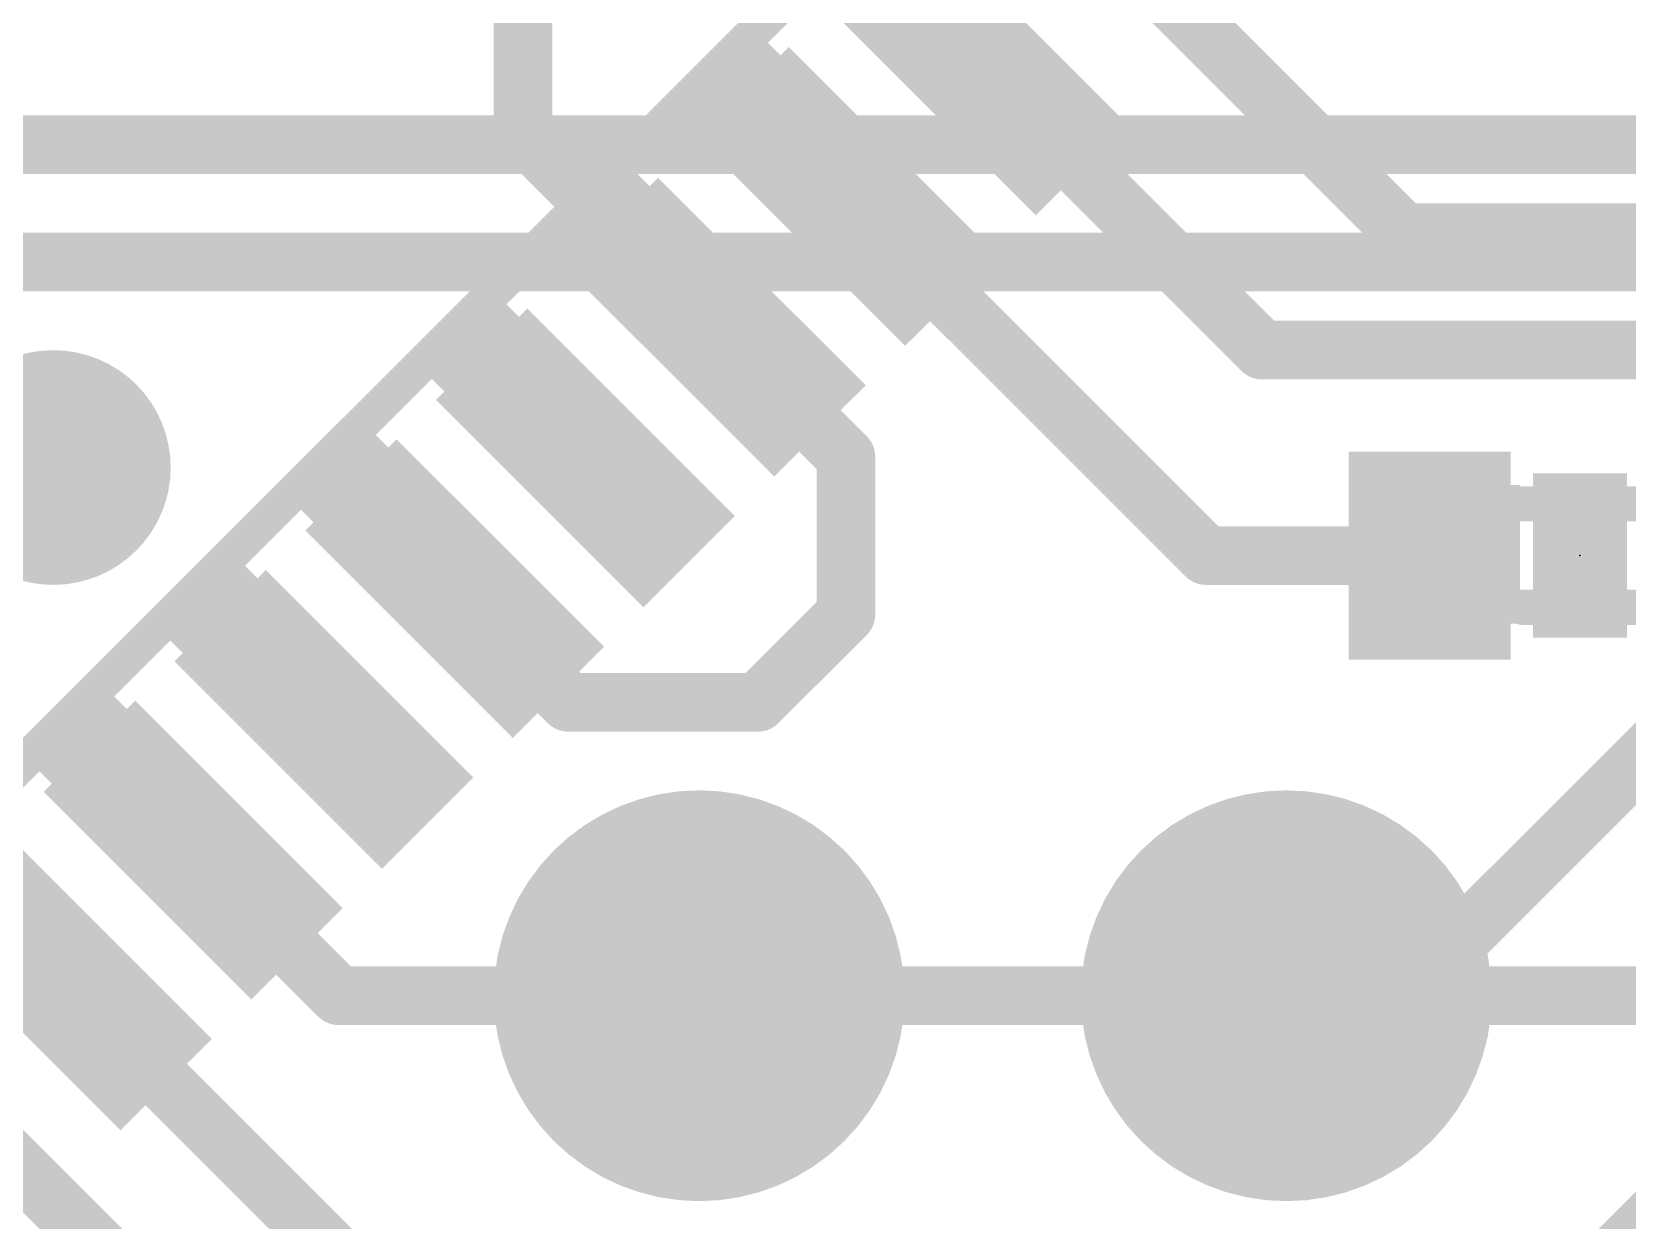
# Model space of a CAD drawing. Extents: x -0.1 to 40.8, y -10.2 to 23.
# Drawn here: x 8.54 to 15.44, y 5.38 to 10.52 of the extents above; entities that cross this region are included whole.
import ezdxf

# ---------------------------------------------------------------- set-up
doc = ezdxf.new("R2010")
doc.units = 0
for name, color, linetype in [('1', 12, 'CONTINUOUS'), ('16', 132, 'CONTINUOUS'), ('17', 110, 'CONTINUOUS'), ('18', 110, 'CONTINUOUS'), ('21', 41, 'CONTINUOUS'), ('23', 53, 'CONTINUOUS'), ('49', 6, 'CONTINUOUS'), ('51', 53, 'CONTINUOUS')]:
    doc.layers.add(name, color=color, linetype=linetype)

# ---------------------------------------------------------------- blocks, each defined once
blk = doc.blocks.new('RECT')
blk.add_solid([(-0.5, -0.5), (0.5, -0.5), (-0.5, 0.5), (0.5, 0.5)])
blk = doc.blocks.new('ROUNDP')
at = {"const_width": 0.5}
blk.add_lwpolyline([(0, -0.25, 1), (0, 0.25, 1), (0, -0.25)], format="xyb", dxfattribs=at)
blk = doc.blocks.new('ROUNDV')
at = {"const_width": 0.5}
blk.add_lwpolyline([(0, -0.25, 1), (0, 0.25, 1), (0, -0.25)], format="xyb", dxfattribs=at)

msp = doc.modelspace()

# ---------------------------------------------------------------- linework, layer by layer
at = {"layer": '1', "const_width": 0.254}
for points in [[(10.668, 10.0791), (10.668, 10.795)], [(13.335, 10.795), (14.478, 9.652)], [(12.6352, 10.3746), (13.8658, 9.144)], [(11.5039, 9.2432), (10.668, 10.0791)], [(13.6234, 8.255), (12.0695, 9.8089)], [(14.478, 9.652), (24.638, 9.652)], [(11.5039, 9.2432), (12.065, 8.6821)], [(13.8658, 9.144), (16.637, 9.144)], [(12.065, 8.6821), (12.065, 8.001)], [(14.59, 8.255), (13.6234, 8.255)], [(10.3725, 8.1118), (10.8643, 7.62)], [(11.684, 7.62), (12.065, 8.001)], [(14.478, 6.35), (15.89, 7.762)], [(10.8643, 7.62), (11.684, 7.62)], [(9.2411, 6.9805), (9.8716, 6.35)], [(8.6754, 6.4148), (10.0102, 5.08)], [(11.43, 6.35), (9.8716, 6.35)], [(13.97, 6.35), (14.478, 6.35)], [(16.51, 6.35), (15.24, 5.08)], [(8.1902, 5.9068), (9.525, 4.572)]]:
    msp.add_lwpolyline(points, dxfattribs=at)
at = {"layer": '1', "const_width": 0.127}
for points in [[(12.6801, 10.4195, 1), (12.5903, 10.3297)], [(10.7129, 10.124, 1), (10.6231, 10.0342)], [(10.6045, 10.0791, 1), (10.7315, 10.0791)], [(12.1144, 9.8538, 1), (12.0246, 9.764)], [(14.478, 9.7155, 1), (14.478, 9.5885)], [(14.4331, 9.6071, 1), (14.5229, 9.6969)], [(11.5488, 9.2881, 1), (11.459, 9.1983)], [(11.459, 9.1983, 1), (11.5488, 9.2881)], [(13.8658, 9.2075, 1), (13.8658, 9.0805)], [(13.8209, 9.0991, 1), (13.9107, 9.1889)], [(12.1285, 8.6821, 1), (12.0015, 8.6821)], [(12.0201, 8.6372, 1), (12.1099, 8.727)], [(13.6234, 8.3185, 1), (13.6234, 8.1915)], [(13.5785, 8.2101, 1), (13.6683, 8.2999)], [(14.59, 8.1915, 1), (14.59, 8.3185)], [(10.4174, 8.1567, 1), (10.3276, 8.0669)], [(12.1099, 7.9561, 1), (12.0201, 8.0459)], [(12.0015, 8.001, 1), (12.1285, 8.001)], [(10.8643, 7.6835, 1), (10.8643, 7.5565)], [(11.684, 7.5565, 1), (11.684, 7.6835)], [(10.8194, 7.5751, 1), (10.9092, 7.6649)], [(11.6391, 7.6649, 1), (11.7289, 7.5751)], [(9.286, 7.0254, 1), (9.1962, 6.9356)], [(8.7203, 6.4597, 1), (8.6305, 6.3699)], [(9.8716, 6.4135, 1), (9.8716, 6.2865)], [(9.8267, 6.3051, 1), (9.9165, 6.3949)], [(11.43, 6.2865, 1), (11.43, 6.4135)], [(13.97, 6.4135, 1), (13.97, 6.2865)], [(14.4331, 6.3949, 1), (14.5229, 6.3051)], [(14.478, 6.2865, 1), (14.478, 6.4135)]]:
    msp.add_lwpolyline(points, format="xyb", dxfattribs=at)
at = {"layer": '16', "const_width": 0.254}
for points in [[(7.493, 10.033), (28.956, 10.033)], [(8.255, 9.525), (29.21, 9.525)]]:
    msp.add_lwpolyline(points, dxfattribs=at)
at = {"layer": '21', "const_width": 0.1524}
msp.add_lwpolyline([(12.5768, 11.43), (7.871, 6.7242)], dxfattribs=at)
at = {"layer": '23'}
msp.add_point((15.24, 8.255), dxfattribs=at)
at = {"layer": '49', "const_width": 0.254}
msp.add_lwpolyline([(11.43, 6.35), (29.21, 6.35)], dxfattribs=at)
at = {"layer": '49', "const_width": 0.127}
msp.add_lwpolyline([(11.43, 6.4135, 1), (11.43, 6.2865)], format="xyb", dxfattribs=at)
at = {"layer": '51', "const_width": 0.1524}
for points in [[(14.995, 8.479), (15.485, 8.479)], [(15.485, 8.031), (14.995, 8.031)]]:
    msp.add_lwpolyline(points, dxfattribs=at)
at = {"layer": '51', "const_width": 0.0762}
for points in [[(14.995, 8.5171, 1), (14.995, 8.4409)], [(14.995, 8.0691, 1), (14.995, 7.9929)]]:
    msp.add_lwpolyline(points, format="xyb", dxfattribs=at)

# ---------------------------------------------------------------- block references
at = {"layer": '1'}
for p, xscale, yscale, rotation in [((12.6352, 10.3746), 1.27, 0.5588, 135), ((12.0695, 9.8089), 1.27, 0.5588, 135), ((11.5039, 9.2432), 1.27, 0.5588, 135), ((10.9382, 8.6775), 1.27, 0.5588, 135), ((10.3725, 8.1118), 1.27, 0.5588, 135), ((14.59, 8.255), 0.7, 0.9, 180), ((9.8068, 7.5461), 1.27, 0.5588, 135), ((9.2411, 6.9805), 1.27, 0.5588, 135), ((8.6754, 6.4148), 1.27, 0.5588, 135)]:
    msp.add_blockref('RECT', p, dxfattribs=dict(at, xscale=xscale, yscale=yscale, rotation=rotation))
at = {"layer": '17', "xscale": 1.778, "yscale": 1.778, "rotation": 180}
for p in [(11.43, 6.35), (11.43, 6.35), (13.97, 6.35), (13.97, 6.35)]:
    msp.add_blockref('ROUNDP', p, dxfattribs=at)
at = {"layer": '18', "xscale": 1.016, "yscale": 1.016}
msp.add_blockref('ROUNDV', (8.636, 8.636), dxfattribs=at)
msp.add_blockref('ROUNDV', (8.636, 8.636), dxfattribs=at)
at = {"layer": '21', "xscale": 0.4064, "yscale": 0.7112, "rotation": 180}
msp.add_blockref('RECT', (15.24, 8.255), dxfattribs=at)
at = {"layer": '51'}
for p, xscale, yscale, rotation in [((12.4646, 10.5452), 0.9906, 0.4572, 135), ((11.8989, 9.9795), 0.9906, 0.4572, 135), ((11.3332, 9.4138), 0.9906, 0.4572, 135), ((10.7675, 8.8481), 0.9906, 0.4572, 135), ((10.2019, 8.2825), 0.9906, 0.4572, 135), ((14.8312, 8.2599), 0.3, 0.5999, 180), ((9.6362, 7.7168), 0.9906, 0.4572, 135), ((9.0705, 7.1511), 0.9906, 0.4572, 135), ((8.5048, 6.5854), 0.9906, 0.4572, 135)]:
    msp.add_blockref('RECT', p, dxfattribs=dict(at, xscale=xscale, yscale=yscale, rotation=rotation))

doc.saveas('drawing.dxf')
